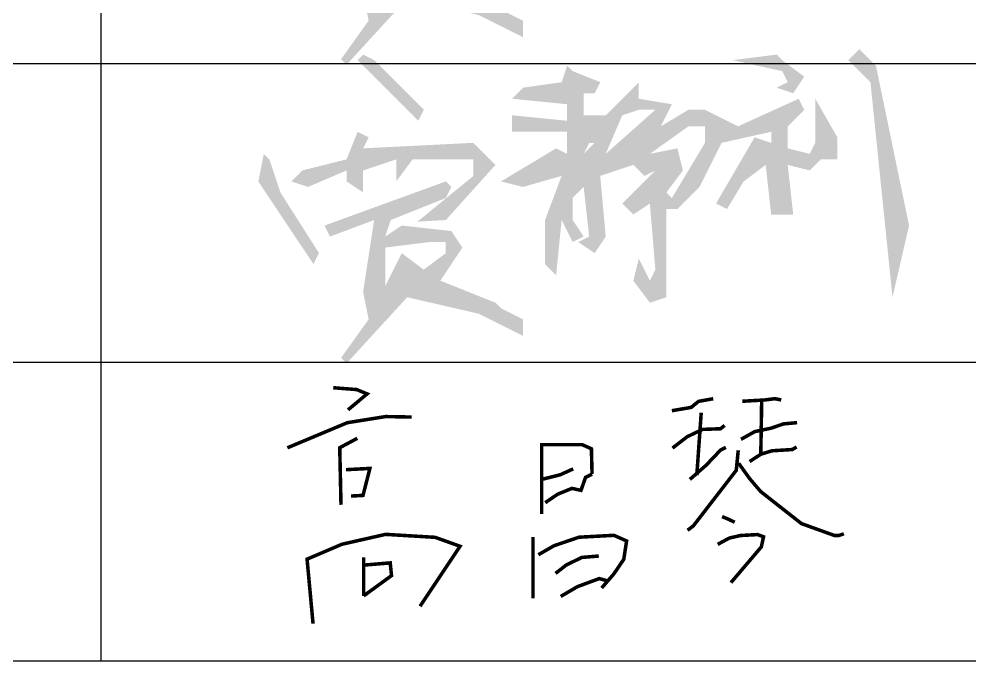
# Model space of a CAD drawing. Extents: x 84552 to 1115094, y -331058 to 102248.
# Drawn here: x 322425 to 323460, y 60161 to 60860 of the extents above; entities that cross this region are included whole.
import ezdxf

# ---------------------------------------------------------------- set-up
doc = ezdxf.new("R2010")
doc.units = 0
doc.header["$LTSCALE"] = 1000
doc.header["$MEASUREMENT"] = 0

# ---------------------------------------------------------------- blocks, each defined once
blk = doc.blocks.new('A$C744C32FA')
at = {"const_width": 30}
for points in [[(-1936, 1093.1), (-1737, 1077.4), (-1648, 1040.8), (-1810.3, 904.9)], [(942.2, 897.6), (1106.9, 926), (1169.4, 977), (1294.3, 999.7)], [(1541.1, 978.1), (1734.1, 989.1), (1817.8, 1000), (1872.5, 989.1)], [(1706.1, 987.5), (1698.5, 527.6)], [(1192.1, 880.6), (1163.7, 477.9), (1154.6, 348.5)], [(-2325.8, 582.3), (-2064, 692), (-1816.1, 795.8), (-1489.9, 848), (-1270.4, 843.8)], [(1530.1, 654.4), (1646.7, 719.9), (1785.1, 749), (1890.7, 785.4), (2007.2, 796.3)], [(947.9, 580), (1072.8, 676.4), (1203.4, 738.8), (1356.7, 744.5), (1390.8, 772.8)], [(-1731.1, 663.3), (-1880.7, 583.2), (-1870, 97.6)], [(-163.7, 18.3), (-163.7, 608.8), (180.7, 608.8), (258.6, 574), (264.1, 358.7)], [(1506.7, 561), (1490, 391), (1399.9, 274.3), (1309, 156.7), (1214, 33.6), (1126, -80.4), (1076.2, -119)], [(1095.5, 313.4), (1231.8, 432.5), (1356.7, 563), (1402.2, 585.7)], [(1603.2, 465.3), (1698.5, 527.6), (1793.8, 556.9), (1966.1, 567.8), (2002.8, 589.8)], [(-1827.2, 396.4), (-1624.2, 407.1), (-1683, 177.6), (-1784.5, 172.3)], [(-163.7, 313.6), (-6.7, 353.2), (103.8, 402.9)], [(1510, 451), (1603.4, 321), (1696.9, 211), (1853.7, 87.6), (1966.7, -1.2), (2044.2, -62.1), (2137.4, -95.7), (2323, -162.6), (2364.3, -162.4), (2404.4, -149), (2384.3, -155.7)], [(-133.8, 115.8), (-28.8, 187.6), (92.8, 237.3), (170.2, 220.7), (208.8, 331.1), (264.1, 358.7)], [(1369.4, -2.1), (1420.6, -23.6), (1477.1, -50.5)], [(-2107.7, -912.6), (-2158.4, -364.4), (-1862.9, -237.9), (-1491.3, -153.5), (-1069.2, -178.8), (-858.1, -254.7), (-908.7, -330.6), (-1198.4, -764.7)], [(-192.7, -326.9), (-58.5, -249.7), (153.5, -177.7), (449.6, -161.7), (557.7, -209.7), (533.7, -365.6), (449.6, -489.5), (345.6, -609.4)], [(1331.8, -238.6), (1431.3, -184.9), (1525.5, -163.4), (1670.8, -155.3), (1721.9, -174.1), (1703.1, -260.1), (1444.8, -563.8)], [(-237.6, -177.2), (-237.6, -696.2)], [(-46.5, -485.5), (45.5, -413.5), (177.5, -349.6), (321.6, -337.6)], [(-1677.1, -676.4), (-1677.1, -347.5)], [(-1677.1, -415), (-1451.5, -396.1), (-1440.7, -504.3), (-1677.1, -676.4)], [(-2.5, -681.3), (141.5, -597.4), (325.6, -529.4), (397.6, -549.4)]]:
    blk.add_lwpolyline(points, dxfattribs=at)

msp = doc.modelspace()

# ---------------------------------------------------------------- hatches: boundary and pattern name
h = msp.add_hatch(color=0)
h.dxf.hatch_style = 1
h.paths.add_polyline_path([(322709.8, 60996), (322697.8, 61032), (322691.8, 61038), (322685.8, 61008), (322745.8, 60918), (322751.8, 60930)])
h.paths.add_polyline_path([(322781.8, 61020), (322781.8, 61008), (322799.8, 60996), (322799.8, 61020), (322835.8, 61032), (322835.8, 61008), (322853.8, 61032), (322919.8, 61032), (322919.8, 61014), (322858.9, 60964.2), (322889.8, 60966), (322943.8, 61026), (322919.8, 61050), (322799.8, 61044), (322805.8, 61056), (322793.8, 61062), (322781.8, 61032), (322733.8, 61020), (322721.8, 61008), (322739.8, 61002)])
h.paths.add_polyline_path([(322889.8, 60990), (322895.8, 61002), (322889.8, 61008), (322757.8, 60960), (322763.8, 60948), (322811.8, 60966), (322799.8, 60888), (322805.8, 60858), (322775.8, 60816), (322781.8, 60810), (322847.8, 60882), (322925.8, 60864), (322973.8, 60840), (322973.8, 60858), (322949.8, 60870), (322943.8, 60876), (322883.8, 60900), (322907.8, 60936), (322895.8, 60954), (322841.8, 60960), (322823.8, 60948), (322829.8, 60966)])
h.paths.add_polyline_path([(322823.8, 60936), (322871.8, 60942), (322889.8, 60942), (322889.8, 60930), (322865.8, 60912), (322841.8, 60930), (322823.8, 60894)], flags=16)
h = msp.add_hatch(color=0)
h.dxf.hatch_style = 1
h.paths.add_polyline_path([(322811.8, 60815), (322799.8, 60821), (322793.8, 60815), (322859.8, 60749), (322865.8, 60761)])
h = msp.add_hatch(color=0)
h.dxf.hatch_style = 1
h.paths.add_polyline_path([(323255.8, 60815), (323249.8, 60821), (323201.8, 60815), (323255.8, 60803), (323261.8, 60791), (323249.8, 60785), (323267.8, 60779), (323279.8, 60797)])
h.paths.add_polyline_path([(323345.8, 60821), (323339.8, 60827), (323327.8, 60815), (323351.8, 60791), (323375.8, 60557), (323393.8, 60635), (323357.8, 60809)])
h = msp.add_hatch(color=0)
h.dxf.hatch_style = 1
h.paths.add_polyline_path([(323057.8, 60791), (323027.8, 60803), (323021.8, 60809), (323015.8, 60791), (322973.8, 60785), (322961.8, 60773), (323021.8, 60767), (323021.8, 60749), (322961.8, 60755), (322961.8, 60737), (323021.8, 60737), (323021.8, 60713), (323009.8, 60719), (322949.8, 60683), (322973.8, 60677), (323015.8, 60689), (322997.8, 60641), (322997.8, 60593), (323009.8, 60581), (323015.8, 60641), (323027.8, 60617), (323039.8, 60623), (323027.8, 60641), (323027.8, 60665), (323039.8, 60677), (323045.8, 60623), (323033.8, 60617), (323051.8, 60605), (323063.8, 60623), (323057.8, 60689), (323093.8, 60701), (323105.8, 60689), (323117.8, 60695), (323081.8, 60659), (323093.8, 60647), (323111.8, 60659), (323117.8, 60587), (323111.8, 60575), (323099.8, 60599), (323093.8, 60575), (323111.8, 60551), (323129.8, 60557), (323129.8, 60653), (323141.8, 60653), (323165.8, 60677), (323189.8, 60725), (323243.8, 60737), (323243.8, 60725), (323225.8, 60731), (323183.8, 60659), (323195.8, 60653), (323213.8, 60683), (323237.8, 60701), (323243.8, 60647), (323267.8, 60647), (323261.8, 60701), (323285.8, 60695), (323297.8, 60707), (323315.8, 60707), (323315.8, 60731), (323291.8, 60773), (323291.8, 60725), (323285.8, 60713), (323261.8, 60719), (323261.8, 60743), (323279.8, 60761), (323273.8, 60773), (323207.8, 60743), (323171.8, 60761), (323153.8, 60761), (323123.8, 60743), (323135.8, 60767), (323099.8, 60773), (323099.8, 60791), (323063.8, 60755), (323039.8, 60755), (323039.8, 60779), (323051.8, 60779)])
h.paths.add_polyline_path([(323045.8, 60725), (323051.8, 60725), (323039.8, 60713)], flags=16)
h.paths.add_polyline_path([(323081.8, 60755), (323099.8, 60761), (323117.8, 60761), (323063.8, 60713)], flags=16)
h.paths.add_polyline_path([(323111.8, 60713), (323153.8, 60743), (323171.8, 60743), (323171.8, 60725), (323135.8, 60665), (323129.8, 60671), (323147.8, 60695), (323141.8, 60719)], flags=16)
h = msp.add_hatch(color=0)
h.dxf.hatch_style = 1
h.paths.add_polyline_path([(322709.8, 60671), (322697.8, 60707), (322691.8, 60713), (322685.8, 60683), (322745.8, 60593), (322751.8, 60605)])
h.paths.add_polyline_path([(322781.8, 60695), (322781.8, 60683), (322799.8, 60671), (322799.8, 60695), (322835.8, 60707), (322835.8, 60683), (322853.8, 60707), (322919.8, 60707), (322919.8, 60689), (322858.9, 60639.2), (322889.8, 60641), (322943.8, 60701), (322919.8, 60725), (322799.8, 60719), (322805.8, 60731), (322793.8, 60737), (322781.8, 60707), (322733.8, 60695), (322721.8, 60683), (322739.8, 60677)])
h.paths.add_polyline_path([(322889.8, 60665), (322895.8, 60677), (322889.8, 60683), (322757.8, 60635), (322763.8, 60623), (322811.8, 60641), (322799.8, 60563), (322805.8, 60533), (322775.8, 60491), (322781.8, 60485), (322847.8, 60557), (322925.8, 60539), (322973.8, 60515), (322973.8, 60533), (322949.8, 60545), (322943.8, 60551), (322883.8, 60575), (322907.8, 60611), (322895.8, 60629), (322841.8, 60635), (322823.8, 60623), (322829.8, 60641)])
h.paths.add_polyline_path([(322823.8, 60611), (322871.8, 60617), (322889.8, 60617), (322889.8, 60605), (322865.8, 60587), (322841.8, 60605), (322823.8, 60569)], flags=16)

# ---------------------------------------------------------------- linework, layer by layer
for p, q in [((322514.8, 60161.2), (322514.8, 61786.2)), ((322514.8, 60161.2), (322514.8, 61786.2)), ((322514.8, 60161.2), (322514.8, 61786.2)), ((322514.8, 60161.2), (322514.8, 61786.2)), ((321724.8, 60811.2), (324474.8, 60811.2)), ((321724.8, 60486.2), (324474.8, 60486.2)), ((321724.8, 60161.2), (330724.8, 60161.2))]:
    msp.add_line(p, q)

# ---------------------------------------------------------------- block references
at = {"xscale": 0.128000000026077, "yscale": 0.1280000001424924, "zscale": 0.1279999999997017}
msp.add_blockref('A$C744C32FA', (323015.1, 60318.6), dxfattribs=at)

doc.saveas('drawing.dxf')
